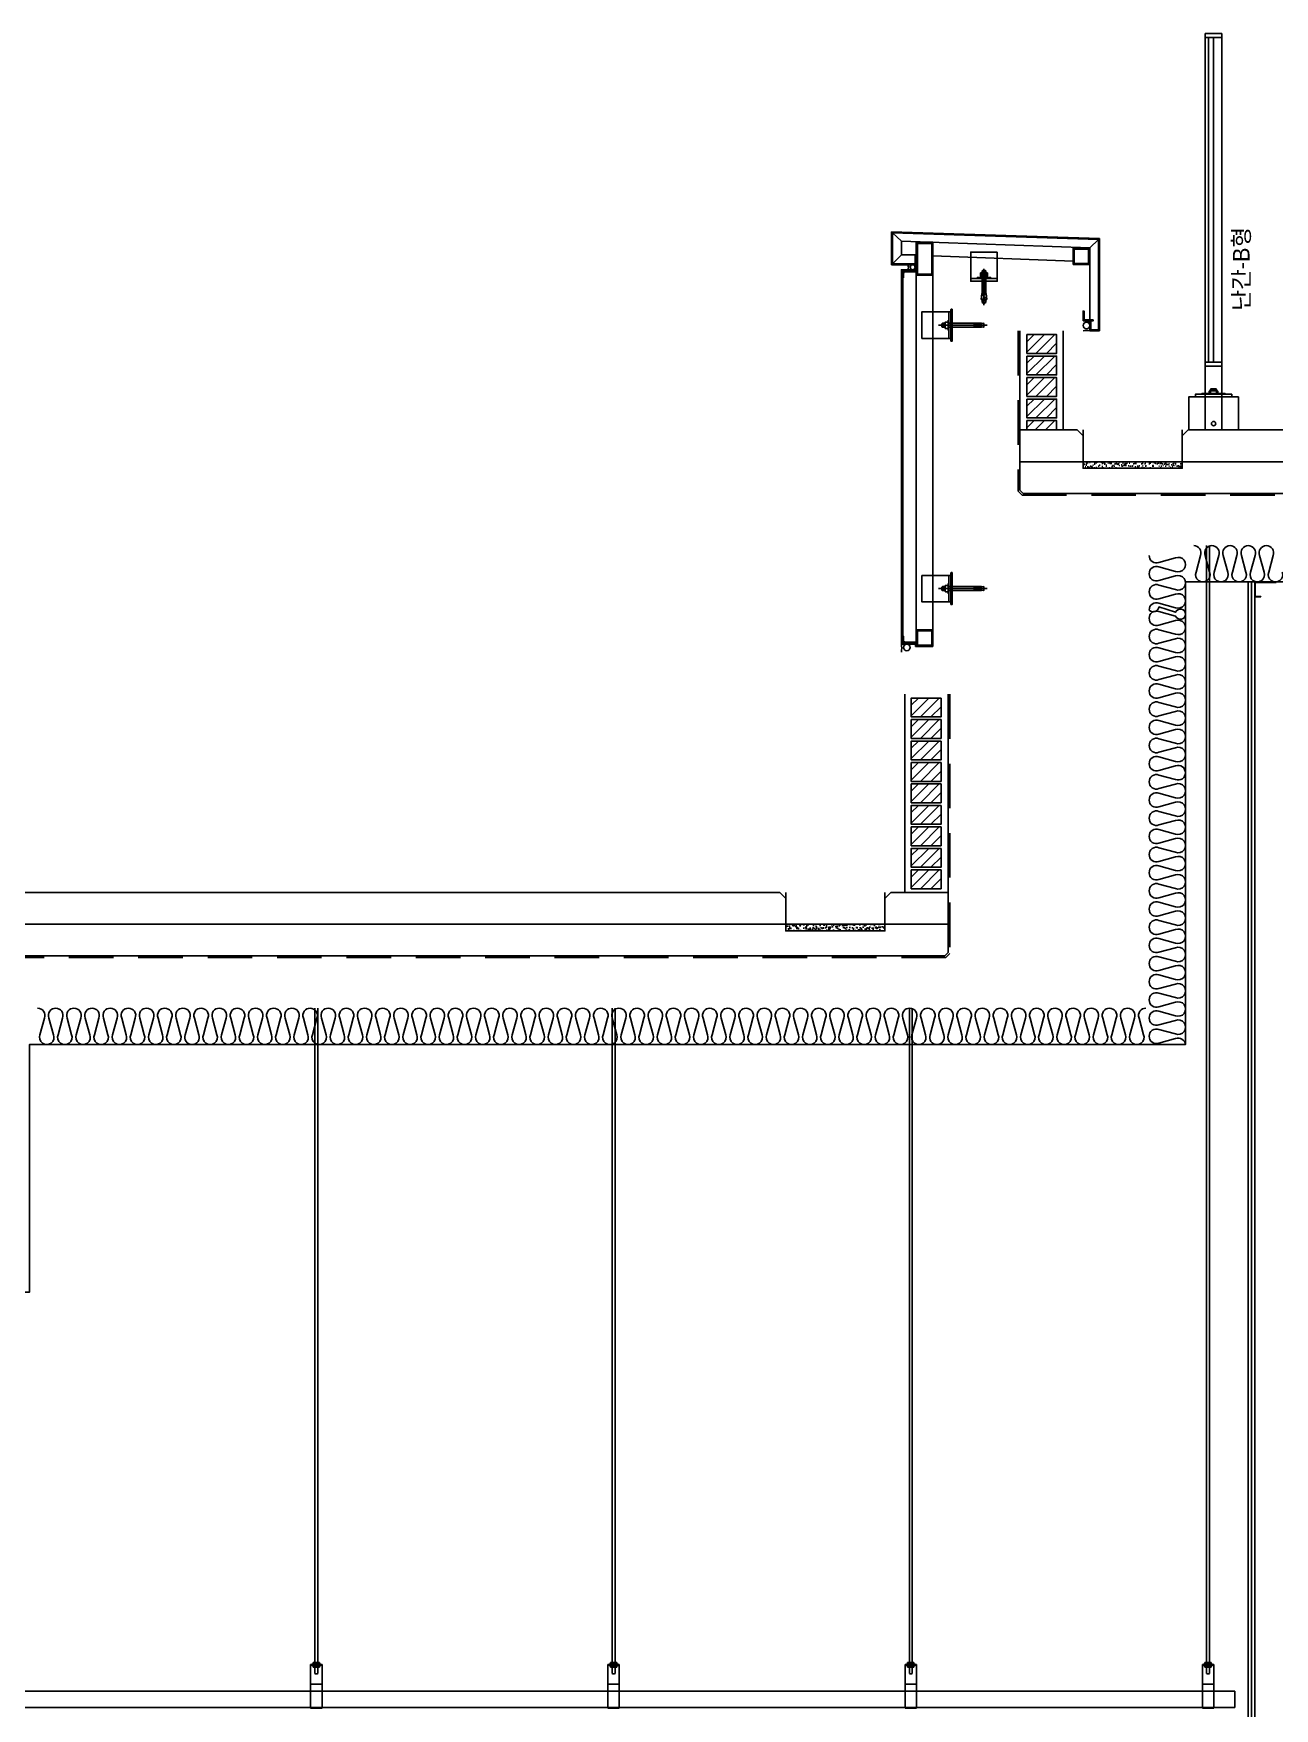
# Model space of a CAD drawing. Header units: millimetres. Extents: x 17311 to 801382, y -242618 to -104888.
# Drawn here: x 524133 to 527890, y -190499 to -185429 of the extents above; entities that cross this region are included whole.
import ezdxf

# ---------------------------------------------------------------- set-up
doc = ezdxf.new("R2010")
doc.units = ezdxf.units.MM
doc.header["$LTSCALE"] = 250
doc.linetypes.add('HID', pattern=[2.8, 1.8, -1])
for name, color, linetype in [('0-Sheet', 7, 'Continuous'), ('8입면선', 8, 'Continuous'), ('A-CEIL_EL', 8, 'Continuous'), ('A-ELE-8', 8, 'Continuous'), ('A-ETC-8', 8, 'Continuous'), ('A-FIN', 6, 'Continuous'), ('A-FIN-8', 8, 'Continuous'), ('A-FIN-9', 7, 'Continuous'), ('A-HAT', 252, 'Continuous'), ('A-HAT-9', 9, 'Continuous'), ('A-HAT-WIREMESH', 9, 'g_mesh'), ('A-WALL', 3, 'Continuous'), ('A-WALL-D', 7, 'Continuous'), ('A-WP', 1, 'HID'), ('ISL', 251, 'Continuous'), ('입면', 7, 'Continuous')]:
    doc.layers.add(name, color=color, linetype=linetype)
doc.layers.add('NOPLOT', color=191, linetype='Continuous', plot=False)
doc.styles.add('Gdim', font='')
doc.styles.get('Gdim').set_extended_font_data('Dotum')
doc.linetypes.add('g_mesh', pattern='A,10,-0.8,["X",Gdim,S=0.6,R=0,X=-0.15,Y=-0.3],-0.8', length=11.6)

# ---------------------------------------------------------------- blocks, each defined once
blk = doc.blocks.new('A$C17189e19')
at = {"layer": 'A-HAT-9'}
h = blk.add_hatch(dxfattribs=at)
h.set_pattern_fill('AR-SAND', color=256, scale=0.3)
h.set_pattern_definition([(37.5, (-113396.389, 321843.363), (-0.4800094, 14.6823971), [0, -11.5824, 0, -12.954, 0, -12.3825]), (7.5, (-113396.389, 321843.363), (13.4856985, 21.504753), [0, -6.2484, 0, -10.4394, 0, -4.0005]), (327.5, (-113405.761, 321843.363), (23.7297711, 0.04311554), [0, -3.81, 0, -13.716, 0, -17.907]), (317.5, (-113405.761, 321843.363), (22.9066936, 6.6878797), [0, -1.905, 0, -8.9916, 0, -10.287])])
h.paths.add_polyline_path([(0, -96), (300, -96), (300, -116), (0, -116)])
at = {"layer": 'A-FIN'}
for points in [[(-18, 0), (0, -18), (0, -116), (300, -116), (300, -18), (318, 0)], [(0, -96), (300, -96)]]:
    blk.add_lwpolyline(points, dxfattribs=at)
at = {"layer": 'NOPLOT'}
for p, q in [((0, -18), (0, 0)), ((300, -18), (300, 0))]:
    blk.add_line(p, q, dxfattribs=at)
blk = doc.blocks.new('A$Cae507117')
at = {"layer": 'A-ETC-8'}
for points in [[(-50, 0), (-50, -50), (0, -50), (0, 0)], [(-46.8, -3.2), (-46.8, -46.8), (-3.2, -46.8), (-3.2, -3.2)]]:
    blk.add_lwpolyline(points, close=True, dxfattribs=at)
blk = doc.blocks.new('너트 M12')
for p, q in [((-9, 0), (9, 0)), ((-9.5, -9), (-9.5, -0.5)), ((9, -9.5), (-9, -9.5)), ((0, -8.3), (0, -1.2)), ((9.5, -0.5), (9.5, -9))]:
    blk.add_line(p, q)
for centre, start, end in [((-9, -0.5), 90, 180), ((-9, -9), 180, 270), ((9, -0.5), 0, 90), ((9, -9), 270, 0)]:
    blk.add_arc(centre, 0.5, start, end)
at = {"extrusion": (0, 0, -1)}
for centre, major_axis, ratio, start_param, end_param in [((-4.8, -0.9), (-4.75, 0.31), 0.185359, -0.024388, 3.141593), ((4.8, -0.9), (4.75, 0.31), 0.185108, 3.141593, 6.30754), ((-4.8, -8.6), (4.75, 0.31), 0.187111, 0, 3.166211), ((4.8, -8.6), (-4.75, 0.31), 0.185991, 3.117121, 6.283185)]:
    blk.add_ellipse(centre, major_axis=major_axis, ratio=ratio, start_param=start_param, end_param=end_param, dxfattribs=at)
blk = doc.blocks.new('*U81')
at = {"layer": '8입면선', "color": 8}
blk.add_line((3316397.6, 472011.4), (3316397.6, 479051.4), dxfattribs=at)
at = {"layer": 'A-WALL-D'}
for p, q in [((3316387.6, 479051.4), (3316387.6, 472011.4)), ((3316407.6, 479051.4), (3316387.6, 479051.4)), ((3316407.6, 472021.4), (3316407.6, 479051.4))]:
    blk.add_line(p, q, dxfattribs=at)
at = {"layer": '입면', "color": 6}
for p, q in [((3316407.6, 479006.4), (3316407.6, 479051.4)), ((3316407.6, 479051.4), (3316472.9, 479051.4)), ((3316472.4, 479050.2), (3316408.8, 479050.2)), ((3316408.8, 479050.2), (3316408.8, 479007.6)), ((3316425.4, 479006.4), (3316407.6, 479006.4)), ((3316408.8, 479007.6), (3316425.4, 479007.6)), ((3316425.4, 479007.6), (3316425.4, 479006.4))]:
    blk.add_line(p, q, dxfattribs=at)
blk = doc.blocks.new('A$C632c858f')
at = {"layer": 'A-ETC-8'}
blk.add_arc((-2.8, 0), 24, 341.8248, 18.1752, dxfattribs=at)
blk.add_ellipse((34, 0), major_axis=(7.59, 0), ratio=0.987937, dxfattribs=at)
blk = doc.blocks.new('M12-STUD ANCHOR')
at = {"layer": 'A-ETC-8'}
for p, q in [((28.7, 54.2), (28.7, -55.8)), ((17.8, 33.7), (17.8, 40.7)), ((28.2, 30.2), (18, 31.2)), ((18, 28.2), (18, 31.2)), ((18, 31.2), (29.2, 31.2)), ((28.2, 27.2), (18, 28.2)), ((28.7, 42.2), (19.2, 42.2)), ((28.7, 32.2), (19.2, 32.2)), ((22.7, 48), (23.9, 49.2)), ((34.7, 48), (22.7, 48)), ((22.7, -20.8), (22.7, 48)), ((23.3, 33.7), (23.3, 40.7)), ((33.5, 49.2), (23.9, 49.2)), ((23.9, -20.8), (23.9, 49.2)), ((28.2, 27.2), (28.2, 30.2)), ((39.5, 28.2), (28.2, 28.2)), ((28.7, 42.2), (38.2, 42.2)), ((28.7, 32.2), (38.2, 32.2)), ((29.2, 29.2), (29.2, 32.2)), ((39.5, 31.2), (29.2, 32.2)), ((39.5, 28.2), (29.2, 29.2)), ((33.5, 49.2), (34.7, 48)), ((33.5, -20.8), (33.5, 49.2)), ((34.2, 33.7), (34.2, 40.7)), ((34.7, -20.8), (34.7, 48)), ((39.5, 28.2), (39.5, 31.2)), ((39.7, 33.7), (39.7, 40.7)), ((20.5, -38.8), (21.7, -20.8)), ((28.7, -38.8), (20.5, -38.8)), ((21.7, -20.8), (24.3, -20.8)), ((22.7, -18.4), (34.7, -18.4)), ((22.7, -38.8), (22.7, -48.4)), ((22.7, -41.2), (34.7, -41.2)), ((22.7, -42.4), (34.7, -42.4)), ((22.7, -48.4), (28.7, -48.4)), ((28.7, -50.8), (22.7, -48.4)), ((28.7, -20.8), (24.8, -20.8)), ((25.8, -32.3), (32, -26.1)), ((26.2, -32.6), (32.3, -26.5)), ((31.1, -35.9), (27.5, -35.9)), ((31.1, -36.4), (27.5, -36.4)), ((35.7, -20.8), (28.7, -20.8)), ((31.1, -38.8), (28.7, -38.8)), ((28.7, -50.8), (34.7, -48.4)), ((34.7, -48.4), (28.7, -48.4)), ((32.3, -38.8), (36.9, -38.8)), ((34.7, -38.8), (34.7, -48.4)), ((36.9, -38.8), (35.7, -20.8))]:
    blk.add_line(p, q, dxfattribs=at)
for centre, radius, start, end in [((19.2, 40.7), 1.47, 90, 180), ((19.2, 33.7), 1.47, 180, 270), ((21.8, 40.7), 1.47, 360, 90), ((21.8, 33.7), 1.47, 270, 360), ((24.7, 40.7), 1.47, 90, 180), ((24.7, 33.7), 1.47, 180, 270), ((32.8, 40.7), 1.47, 360, 90), ((32.8, 33.7), 1.47, 270, 360), ((35.7, 40.7), 1.47, 90, 180), ((35.7, 33.7), 1.47, 180, 270), ((38.2, 40.7), 1.47, 360, 90), ((38.2, 33.7), 1.47, 270, 360), ((27.7, -21.9), 3.6, 161.9622, 315), ((27.7, -21.9), 3.12, 159.0667, 315), ((27.5, -34), 2.4, 135, 270), ((27.5, -34), 1.92, 135, 270), ((31.1, -25.3), 1.68, 315, 135), ((31.1, -25.3), 1.2, 315, 135), ((31.1, -37.6), 1.68, 314.4153, 90), ((31.1, -37.6), 1.2, 270, 90)]:
    blk.add_arc(centre, radius, start, end, dxfattribs=at)
blk = doc.blocks.new('A$C7453124a')
at = {"layer": 'A-ETC-8'}
for points in [[(-40, 88.4), (40, 88.4), (40, 0), (-40, 0)], [(-40, 8), (-40, 0), (40, 0), (40, 8)], [(-20, 8), (20, 8), (20, 12), (-20, 12)]]:
    blk.add_lwpolyline(points, close=True, dxfattribs=at)
blk.add_blockref('M12-STUD ANCHOR', (-28.7, -16.2), dxfattribs=at)
blk = doc.blocks.new('A$C74a2a393')
at = {"layer": 'A-ETC-8', "elevation": 0}
for points in [[(-50, -100), (-50, 0), (0, 0), (0, -100)], [(-46.8, -96.8), (-46.8, -3.2), (-3.2, -3.2), (-3.2, -96.8)]]:
    blk.add_lwpolyline(points, close=True, dxfattribs=at)
blk = doc.blocks.new('A$Cbf7c2b19')
at = {"layer": '0-Sheet'}
for p, q in [((0, 0, 0), (0, -280)), ((-3, -277), (-3, -2.9, 0)), ((-42, -253), (-42, -250)), ((-42, -250), (-30, -250)), ((-30, -253), (-42, -253)), ((-30, -280), (-30, -253)), ((-27, -250), (-27, -277)), ((0, -280), (-30, -280)), ((-27, -277), (-3, -277))]:
    blk.add_line(p, q, dxfattribs=at)
at = {"layer": 'A-ETC-8'}
for p, q in [((-600, -8.5), (-627, 17, 0)), ((-627, -77), (-600, -50)), ((-558, -77), (-558, -50)), ((-30, -29.1, 0), (-3, -3, 0)), ((-30, -29.1, 0), (-30, -250)), ((-80, -68.7, 0), (-505, -52.6, 0))]:
    blk.add_line(p, q, dxfattribs=at)
blk.add_lwpolyline([(-558, -50), (-600, -50), (-600, -8.5), (-30, -29.1)], dxfattribs=at)
at = {"layer": 'A-ETC-8', "elevation": 0}
blk.add_lwpolyline([(-50, -250), (-20, -250), (-20, -247), (-47, -247), (-47, -220), (-50, -220)], close=True, dxfattribs=at)
at = {"layer": 'A-ETC-8'}
blk.add_arc((-40, -343.7), 64.5, 81.0843, 98.9157, dxfattribs=at)
blk.add_ellipse((-40, -263.5), major_axis=(0, 10), ratio=0.999542, dxfattribs=at)
at = {"layer": 'A-FIN-9'}
for p, q in [((-630, -80), (-630, 20, 0)), ((-630, 20, 0), (0, 0, 0)), ((-3, -3, 0), (-627, 17, 0)), ((-627, 17, 0), (-627, -77)), ((-558, -80), (-630, -80)), ((-627, -77), (-555, -77)), ((-558, -87), (-558, -80)), ((-555, -87), (-558, -87)), ((-555, -77), (-555, -87))]:
    blk.add_line(p, q, dxfattribs=at)
at = {"layer": 'A-ETC-8'}
for name, p in [('A$C74a2a393', (-505, -11.9, 0)), ('A$Cae507117', (-30, -29.1, 0))]:
    blk.add_blockref(name, p, dxfattribs=at)
at = {"layer": 'A-ETC-8', "xscale": -1}
blk.add_blockref('A$C7453124a', (-350, -130), dxfattribs=at)
at = {"layer": 'A-ETC-8', "xscale": -1, "rotation": 180}
blk.add_blockref('A$C632c858f', (-600, -87.5), dxfattribs=at)
blk = doc.blocks.new('옥탑난간')
at = {"layer": 'A-ELE-8'}
for p, q in [((-25, 0), (-25, 1188)), ((-15, 205), (-15, 1188)), ((0, 205), (0, 1188)), ((25, 0), (25, 1188)), ((-35, 110.5), (35, 110.5)), ((-13, 117.5), (-13, 111.5)), ((11, 118.5), (-11, 118.5)), ((-9, 123.5), (-8, 124.5)), ((-9, 123.5), (-9, 111.5)), ((9, 123.5), (-9, 123.5)), ((8, 124.5), (-8, 124.5)), ((-8, 124.5), (-8, 118.5)), ((8, 124.5), (9, 123.5)), ((8, 124.5), (8, 118.5)), ((9, 123.5), (9, 111.5)), ((13, 117.5), (13, 111.5))]:
    blk.add_line(p, q, dxfattribs=at)
for points in [[(25, 1200), (-25, 1200), (-25, 1188), (25, 1188)], [(25, 205), (-25, 205), (-25, 193), (25, 193)], [(55, 108), (55, 100), (-55, 100), (-55, 108)], [(35, 108), (35, 110.5), (-35, 110.5), (-35, 108)], [(75, 100), (-75, 100), (-75, 0), (75, 0)]]:
    blk.add_lwpolyline(points, close=True, dxfattribs=at)
blk.add_circle((0, 19.5), 6.5, dxfattribs=at)
for centre, radius, start, end in [((-11, 116), 2.5, 36.8699, 143.1301), ((-11, 113), 2.5, 216.8699, 323.1301), ((0, 77.5), 41, 77.3196, 102.6804), ((0, 151.5), 41, 257.3196, 282.6804), ((11, 116), 2.5, 36.8699, 143.1301), ((11, 113), 2.5, 216.8699, 323.1301), ((11, 113), 2.5, 216.8699, 323.1301)]:
    blk.add_arc(centre, radius, start, end, dxfattribs=at)

msp = doc.modelspace()

# ---------------------------------------------------------------- hatches: boundary and pattern name
at = {"layer": 'A-HAT', "lineweight": -3}
h = msp.add_hatch(dxfattribs=at)
h.set_pattern_fill('ANSI31', color=256, scale=7, style=0)
h.set_pattern_definition([(45, (444054.687, -184019.358), (-15.715448, 15.715448), [])])
h.paths.add_polyline_path([(527230.7, -186341), (527140.7, -186341), (527140.7, -186398), (527230.7, -186398)])
h = msp.add_hatch(dxfattribs=at)
h.set_pattern_fill('ANSI31', color=256, scale=7, style=0)
h.set_pattern_definition([(45, (444054.687, -184084.358), (-15.715448, 15.715448), [])])
h.paths.add_polyline_path([(527230.7, -186406), (527140.7, -186406), (527140.7, -186463), (527230.7, -186463)])
h = msp.add_hatch(dxfattribs=at)
h.set_pattern_fill('ANSI31', color=256, scale=7, style=0)
h.set_pattern_definition([(45, (444054.687, -184149.358), (-15.715448, 15.715448), [])])
h.paths.add_polyline_path([(527230.7, -186471), (527140.7, -186471), (527140.7, -186528), (527230.7, -186528)])
h = msp.add_hatch(dxfattribs=at)
h.set_pattern_fill('ANSI31', color=256, scale=7, style=0)
h.set_pattern_definition([(45, (444054.687, -184214.358), (-15.715448, 15.715448), [])])
h.paths.add_polyline_path([(527230.7, -186536), (527140.7, -186536), (527140.7, -186593), (527230.7, -186593)])
h = msp.add_hatch(dxfattribs=at)
h.set_pattern_fill('ANSI31', color=256, scale=7, style=0)
h.set_pattern_definition([(45, (444054.687, -184279.358), (-15.715448, 15.715448), [])])
h.paths.add_polyline_path([(527140.7, -186629.5), (527230.7, -186629.5), (527230.7, -186601), (527140.7, -186601)])
h = msp.add_hatch(dxfattribs=at)
h.set_pattern_fill('ANSI31', color=256, scale=7, style=0)
h.set_pattern_definition([(45, (440404.687, -185119.358), (-15.715448, 15.715448), [])])
h.paths.add_polyline_path([(526790.7, -187441), (526880.7, -187441), (526880.7, -187498), (526790.7, -187498)])
h = msp.add_hatch(dxfattribs=at)
h.set_pattern_fill('ANSI31', color=256, scale=7, style=0)
h.set_pattern_definition([(45, (440404.687, -185184.358), (-15.715448, 15.715448), [])])
h.paths.add_polyline_path([(526790.7, -187506), (526880.7, -187506), (526880.7, -187563), (526790.7, -187563)])
h = msp.add_hatch(dxfattribs=at)
h.set_pattern_fill('ANSI31', color=256, scale=7, style=0)
h.set_pattern_definition([(45, (440404.687, -185249.358), (-15.715448, 15.715448), [])])
h.paths.add_polyline_path([(526790.7, -187571), (526880.7, -187571), (526880.7, -187628), (526790.7, -187628)])
h = msp.add_hatch(dxfattribs=at)
h.set_pattern_fill('ANSI31', color=256, scale=7, style=0)
h.set_pattern_definition([(45, (440404.687, -185314.358), (-15.715448, 15.715448), [])])
h.paths.add_polyline_path([(526790.7, -187636), (526880.7, -187636), (526880.7, -187693), (526790.7, -187693)])
h = msp.add_hatch(dxfattribs=at)
h.set_pattern_fill('ANSI31', color=256, scale=7, style=0)
h.set_pattern_definition([(45, (440404.687, -185379.358), (-15.715448, 15.715448), [])])
h.paths.add_polyline_path([(526790.7, -187701), (526880.7, -187701), (526880.7, -187758), (526790.7, -187758)])
h = msp.add_hatch(dxfattribs=at)
h.set_pattern_fill('ANSI31', color=256, scale=7, style=0)
h.set_pattern_definition([(45, (440404.687, -185444.358), (-15.715448, 15.715448), [])])
h.paths.add_polyline_path([(526790.7, -187766), (526880.7, -187766), (526880.7, -187823), (526790.7, -187823)])
h = msp.add_hatch(dxfattribs=at)
h.set_pattern_fill('ANSI31', color=256, scale=7, style=0)
h.set_pattern_definition([(45, (440404.687, -185509.358), (-15.715448, 15.715448), [])])
h.paths.add_polyline_path([(526790.7, -187831), (526880.7, -187831), (526880.7, -187888), (526790.7, -187888)])
h = msp.add_hatch(dxfattribs=at)
h.set_pattern_fill('ANSI31', color=256, scale=7, style=0)
h.set_pattern_definition([(45, (440404.687, -185574.358), (-15.715448, 15.715448), [])])
h.paths.add_polyline_path([(526790.7, -187896), (526880.7, -187896), (526880.7, -187953), (526790.7, -187953)])
h = msp.add_hatch(dxfattribs=at)
h.set_pattern_fill('ANSI31', color=256, scale=7, style=0)
h.set_pattern_definition([(45, (440404.687, -185639.358), (-15.715448, 15.715448), [])])
h.paths.add_polyline_path([(526790.7, -187961), (526880.7, -187961), (526880.7, -188018), (526790.7, -188018)])

# ---------------------------------------------------------------- linework, layer by layer
at = {"layer": 'A-CEIL_EL'}
for p, q in [((527684.7, -190393.7), (527684.7, -186979.5, 0)), ((527693.7, -190393.7), (527693.7, -186979.5, 0)), ((524984.7, -190393.7), (524984.7, -188379.5, 0)), ((524993.7, -190393.7), (524993.7, -188379.5, 0)), ((525884.7, -190393.7), (525884.7, -188379.5, 0)), ((525893.7, -190393.7), (525893.7, -188379.5, 0)), ((526784.7, -190393.7), (526784.7, -188379.5, 0)), ((526793.7, -190393.7), (526793.7, -188379.5, 0)), ((524971.7, -190497.7), (524971.7, -190366.5)), ((524971.7, -190366.5), (525006.7, -190366.5)), ((524975.7, -190365), (525002.7, -190365)), ((524975.7, -190365), (524975.7, -190366.5)), ((524979.6, -190360), (524998.7, -190360)), ((524979.6, -190360), (524979.6, -190365)), ((524998.7, -190360), (524998.7, -190365)), ((525002.7, -190365), (525002.7, -190366.5)), ((525006.7, -190497.7), (525006.7, -190366.5)), ((525871.7, -190497.7), (525871.7, -190366.5)), ((525871.7, -190366.5), (525906.7, -190366.5)), ((525875.7, -190365), (525902.7, -190365)), ((525875.7, -190365), (525875.7, -190366.5)), ((525879.6, -190360), (525898.7, -190360)), ((525879.6, -190360), (525879.6, -190365)), ((525898.7, -190360), (525898.7, -190365)), ((525902.7, -190365), (525902.7, -190366.5)), ((525906.7, -190497.7), (525906.7, -190366.5)), ((526771.7, -190497.7), (526771.7, -190366.5)), ((526771.7, -190366.5), (526806.7, -190366.5)), ((526775.7, -190365), (526802.7, -190365)), ((526775.7, -190365), (526775.7, -190366.5)), ((526779.6, -190360), (526798.7, -190360)), ((526779.6, -190360), (526779.6, -190365)), ((526798.7, -190360), (526798.7, -190365)), ((526802.7, -190365), (526802.7, -190366.5)), ((526806.7, -190497.7), (526806.7, -190366.5)), ((527671.7, -190497.7), (527671.7, -190366.5)), ((527671.7, -190366.5), (527706.7, -190366.5)), ((527675.7, -190365), (527702.7, -190365)), ((527675.7, -190365), (527675.7, -190366.5)), ((527679.6, -190360), (527698.7, -190360)), ((527679.6, -190360), (527679.6, -190365)), ((527698.7, -190360), (527698.7, -190365)), ((527702.7, -190365), (527702.7, -190366.5)), ((527706.7, -190497.7), (527706.7, -190366.5)), ((524971.7, -190367.7), (525006.7, -190367.7)), ((524975.7, -190367.7), (524975.7, -190369.2)), ((524975.7, -190369.2), (525002.7, -190369.2)), ((524979.6, -190369.2), (524979.6, -190374.2)), ((524979.6, -190374.2), (524998.7, -190374.2)), ((524984.7, -190393.7), (524984.7, -190374.2)), ((524993.7, -190393.7), (524993.7, -190374.2)), ((524998.7, -190369.2), (524998.7, -190374.2)), ((525002.7, -190367.7), (525002.7, -190369.2)), ((525871.7, -190367.7), (525906.7, -190367.7)), ((525875.7, -190367.7), (525875.7, -190369.2)), ((525875.7, -190369.2), (525902.7, -190369.2)), ((525879.6, -190369.2), (525879.6, -190374.2)), ((525879.6, -190374.2), (525898.7, -190374.2)), ((525884.7, -190393.7), (525884.7, -190374.2)), ((525893.7, -190393.7), (525893.7, -190374.2)), ((525898.7, -190369.2), (525898.7, -190374.2)), ((525902.7, -190367.7), (525902.7, -190369.2)), ((526771.7, -190367.7), (526806.7, -190367.7)), ((526775.7, -190367.7), (526775.7, -190369.2)), ((526775.7, -190369.2), (526802.7, -190369.2)), ((526779.6, -190369.2), (526779.6, -190374.2)), ((526779.6, -190374.2), (526798.7, -190374.2)), ((526784.7, -190393.7), (526784.7, -190374.2)), ((526793.7, -190393.7), (526793.7, -190374.2)), ((526798.7, -190369.2), (526798.7, -190374.2)), ((526802.7, -190367.7), (526802.7, -190369.2)), ((527671.7, -190367.7), (527706.7, -190367.7)), ((527675.7, -190367.7), (527675.7, -190369.2)), ((527675.7, -190369.2), (527702.7, -190369.2)), ((527679.6, -190369.2), (527679.6, -190374.2)), ((527679.6, -190374.2), (527698.7, -190374.2)), ((527684.7, -190393.7), (527684.7, -190374.2)), ((527693.7, -190393.7), (527693.7, -190374.2)), ((527698.7, -190369.2), (527698.7, -190374.2)), ((527702.7, -190367.7), (527702.7, -190369.2)), ((515763.2, -190446.5), (527770.1, -190446.5)), ((524971.7, -190426), (525006.7, -190426)), ((524971.7, -190446.5), (525006.7, -190446.5)), ((525871.7, -190426), (525906.7, -190426)), ((525871.7, -190446.5), (525906.7, -190446.5)), ((526771.7, -190426), (526806.7, -190426)), ((526771.7, -190446.5), (526806.7, -190446.5)), ((527671.7, -190426), (527706.7, -190426)), ((527671.7, -190446.5), (527706.7, -190446.5)), ((527770.1, -190496.5), (527770.1, -190446.5)), ((515763.2, -190496.5), (527770.1, -190496.5)), ((524971.7, -190496.5), (525006.7, -190496.5)), ((524971.7, -190497.7), (525006.7, -190497.7)), ((525871.7, -190496.5), (525906.7, -190496.5)), ((525871.7, -190497.7), (525906.7, -190497.7)), ((526771.7, -190496.5), (526806.7, -190496.5)), ((526771.7, -190497.7), (526806.7, -190497.7)), ((527671.7, -190496.5), (527706.7, -190496.5)), ((527671.7, -190497.7), (527706.7, -190497.7))]:
    msp.add_line(p, q, dxfattribs=at)
for centre in [(524989.2, -190382.1), (525889.2, -190382.1), (526789.2, -190382.1), (527689.2, -190382.1)]:
    msp.add_arc(centre, 12.4, 248.715, 291.285, dxfattribs=at)
at = {"layer": 'A-ETC-8'}
for p, q in [((526805.7, -186159.9), (526805.7, -187284.5)), ((526855.7, -186159.9), (526855.7, -187284.5)), ((526883.2, -186307.9), (526884.7, -186306.4)), ((526893.2, -186307.9), (526883.2, -186307.9)), ((526883.2, -186316.9), (526883.2, -186307.9)), ((526893.2, -186306.4), (526884.7, -186306.4)), ((526884.7, -186318.4), (526884.7, -186306.4)), ((526980.7, -186306.4), (526904.7, -186306.4)), ((526980.7, -186318.4), (526980.7, -186306.4)), ((526980.7, -186306.4), (526983.7, -186306.4)), ((526983.7, -186318.4), (526983.7, -186306.4)), ((526997.7, -186307.9), (526983.7, -186307.9)), ((526984.2, -186306.2), (526984.2, -186318.7)), ((526987.2, -186306.2), (526984.2, -186306.2)), ((526987.2, -186306.2), (527002.2, -186306.2)), ((526988.2, -186314.4), (526988.2, -186310.4)), ((526992.2, -186310.9), (526992.2, -186310.4)), ((526992.7, -186311.4), (526999.3, -186311.4)), ((526997.7, -186307.9), (527008.7, -186306.4)), ((527002.8, -186309.7), (527001, -186310.9)), ((527003.2, -186307.2), (527003.2, -186308.9)), ((527008.7, -186306.4), (527009.2, -186306.4)), ((527010.7, -186307.9), (527010.7, -186316.9)), ((527020.7, -186312.4), (526873.2, -186312.4)), ((526893.3, -186316.9), (526883.2, -186316.9)), ((526883.2, -186316.9), (526884.7, -186318.4)), ((526893.2, -186318.4), (526884.7, -186318.4)), ((526904.7, -186318.4), (526980.7, -186318.4)), ((526983.7, -186318.4), (526980.7, -186318.4)), ((526997.7, -186316.9), (526983.7, -186316.9)), ((526987.2, -186318.7), (526984.2, -186318.7)), ((527002.2, -186318.7), (526987.2, -186318.7)), ((526992.2, -186314.4), (526992.2, -186313.9)), ((526992.7, -186313.4), (526999.3, -186313.4)), ((527008.7, -186318.4), (526997.7, -186316.9)), ((527002.8, -186315.1), (527001, -186313.9)), ((527003.2, -186316), (527003.2, -186317.7)), ((527009.2, -186318.4), (527008.7, -186318.4)), ((527020.7, -187109.5), (526873.2, -187109.5)), ((526883.2, -187105), (526884.7, -187103.5)), ((526893.3, -187105), (526883.2, -187105)), ((526883.2, -187105), (526883.2, -187114)), ((526893.2, -187114), (526883.2, -187114)), ((526883.2, -187114), (526884.7, -187115.5)), ((526893.2, -187103.5), (526884.7, -187103.5)), ((526884.7, -187103.5), (526884.7, -187115.5)), ((526893.2, -187115.5), (526884.7, -187115.5)), ((526904.7, -187103.5), (526980.7, -187103.5)), ((526980.7, -187115.5), (526904.7, -187115.5)), ((526980.7, -187103.5), (526980.7, -187115.5)), ((526983.7, -187103.5), (526980.7, -187103.5)), ((526980.7, -187115.5), (526983.7, -187115.5)), ((526983.7, -187103.5), (526983.7, -187115.5)), ((526997.7, -187105), (526983.7, -187105)), ((526997.7, -187114), (526983.7, -187114)), ((526984.2, -187115.7), (526984.2, -187103.2)), ((526987.2, -187103.2), (526984.2, -187103.2)), ((526987.2, -187115.7), (526984.2, -187115.7)), ((527002.2, -187103.2), (526987.2, -187103.2)), ((526987.2, -187115.7), (527002.2, -187115.7)), ((526988.2, -187107.5), (526988.2, -187111.5)), ((526992.2, -187107.5), (526992.2, -187108)), ((526992.2, -187111), (526992.2, -187111.5)), ((526992.7, -187108.5), (526999.3, -187108.5)), ((526992.7, -187110.5), (526999.3, -187110.5)), ((527008.7, -187103.5), (526997.7, -187105)), ((526997.7, -187114), (527008.7, -187115.5)), ((527002.8, -187106.8), (527001, -187108)), ((527002.8, -187112.2), (527001, -187111)), ((527003.2, -187105.9), (527003.2, -187104.2)), ((527003.2, -187114.7), (527003.2, -187113)), ((527009.2, -187103.5), (527008.7, -187103.5)), ((527008.7, -187115.5), (527009.2, -187115.5)), ((527010.7, -187114), (527010.7, -187105))]:
    msp.add_line(p, q, dxfattribs=at)
for points in [[(526768.7, -186148.5), (526803.7, -186148.5), (526803.7, -186137.5), (526805.7, -186137.5), (526805.7, -186150.5), (526770.3, -186150.5, -0.226541), (526766.7, -186154.1), (526766.7, -186168.8), (526764.7, -186168.8), (526764.7, -186152.5, 0.414214)], [(526910.7, -186264.9), (526910.7, -186359.9, 0.414214), (526911.7, -186360.9), (526914.2, -186360.9), (526914.2, -186263.9), (526911.7, -186263.9, 0.414214)], [(526910.7, -187157), (526910.7, -187062, -0.414214), (526911.7, -187061), (526914.2, -187061), (526914.2, -187158), (526911.7, -187158, -0.414214)], [(526768.7, -187273.5), (526803.7, -187273.5), (526803.7, -187284.5), (526805.7, -187284.5), (526805.7, -187271.5), (526770.3, -187271.5, 0.226541), (526766.7, -187267.8), (526766.7, -187253.1), (526764.7, -187253.1), (526764.7, -187269.5, -0.414214)]]:
    msp.add_lwpolyline(points, format="xyb", close=True, dxfattribs=at)
for points in [[(526822.2, -186352.4), (526910.7, -186352.4), (526910.7, -186272.4), (526822.2, -186272.4)], [(526904.7, -186297.4), (526904.7, -186327.4), (526902.7, -186327.4), (526902.7, -186297.4)], [(526910.7, -186352.4), (526904.7, -186352.4), (526904.7, -186272.4), (526910.7, -186272.4)], [(526822.2, -187069.5), (526910.7, -187069.5), (526910.7, -187149.5), (526822.2, -187149.5)], [(526910.7, -187069.5), (526904.7, -187069.5), (526904.7, -187149.5), (526910.7, -187149.5)], [(526904.7, -187124.5), (526904.7, -187094.5), (526902.7, -187094.5), (526902.7, -187124.5)]]:
    msp.add_lwpolyline(points, close=True, dxfattribs=at)
for centre, radius, start, end in [((526990.2, -186310.4), 2, 90, 180), ((526990.2, -186310.4), 2, 0, 90), ((526992.7, -186310.9), 0.5, 180, 270), ((526999.3, -186308.4), 3, 270, 303.6901), ((527002.2, -186307.2), 1, 0, 90), ((527002.2, -186308.9), 1, 303.6901, 0), ((527009.2, -186307.9), 1.5, 0, 90), ((526990.2, -186314.4), 2, 180, 270), ((526990.2, -186314.4), 2, 270, 0), ((526992.7, -186313.9), 0.5, 90, 180), ((526999.3, -186316.4), 3, 56.3099, 90), ((527002.2, -186317.7), 1, 270, 0), ((527002.2, -186316), 1, 0, 56.3099), ((527009.2, -186316.9), 1.5, 270, 0), ((526990.2, -187107.5), 2, 90, 180), ((526990.2, -187111.5), 2, 180, 270), ((526990.2, -187107.5), 2, 0, 90), ((526990.2, -187111.5), 2, 270, 0), ((526992.7, -187108), 0.5, 180, 270), ((526992.7, -187111), 0.5, 90, 180), ((526999.3, -187105.5), 3, 270, 303.6901), ((526999.3, -187113.5), 3, 56.3099, 90), ((527002.2, -187104.2), 1, 0, 90), ((527002.2, -187114.7), 1, 270, 0), ((527002.2, -187105.9), 1, 303.6901, 0), ((527002.2, -187113), 1, 0, 56.3099), ((527009.2, -187105), 1.5, 0, 90), ((527009.2, -187114), 1.5, 270, 0), ((526668.1, -187289.7), 93.4, 352.4615, 7.5324)]:
    msp.add_arc(centre, radius, start, end, dxfattribs=at)
msp.add_ellipse((526777.1, -187287.5), major_axis=(10, 0), ratio=0.999542, dxfattribs=at)
at = {"layer": 'A-FIN'}
for p, q in [((527250.7, -186629.5), (527250.7, -186329.5)), ((527292.7, -186629.5), (527118.7, -186629.5)), ((562192.7, -186629.5), (527628.7, -186629.5)), ((526770.7, -188029.5), (526770.7, -187429.5)), ((526392.7, -188029.5), (516128.7, -188029.5)), ((526728.7, -188029.5), (526902.7, -188029.5))]:
    msp.add_line(p, q, dxfattribs=at)
msp.add_lwpolyline([(526801.7, -187273.5), (526801.7, -187277.5), (526760.7, -187277.5), (526760.7, -186144.5), (526801.7, -186144.5), (526801.7, -186148.5), (526764.7, -186148.5), (526764.7, -187273.5), (526801.7, -187273.5)], close=True, dxfattribs=at)
at = {"layer": 'A-FIN-8'}
for p, q in [((527118.7, -186329.5), (527118.7, -186811.3)), ((527128.9, -186821.5), (527118.7, -186811.3)), ((527128.9, -186821.5), (562692.4, -186821.5)), ((526902.7, -187429.5), (526902.7, -188211.3)), ((526892.4, -188221.5), (515628.9, -188221.5)), ((526892.4, -188221.5), (526902.7, -188211.3))]:
    msp.add_line(p, q, dxfattribs=at)
at = {"layer": 'A-HAT-WIREMESH', "ltscale": 0.6}
for p, q in [((562702.7, -186725.5), (527118.7, -186725.5)), ((515618.7, -188125.5), (526902.7, -188125.5))]:
    msp.add_line(p, q, dxfattribs=at)
at = {"layer": 'A-WALL'}
for points in [[(527140.7, -186341), (527140.7, -186398), (527230.7, -186398), (527230.7, -186341)], [(527140.7, -186406), (527140.7, -186463), (527230.7, -186463), (527230.7, -186406)], [(527140.7, -186471), (527140.7, -186528), (527230.7, -186528), (527230.7, -186471)], [(527140.7, -186536), (527140.7, -186593), (527230.7, -186593), (527230.7, -186536)], [(527140.7, -186601), (527140.7, -186629.5), (527230.7, -186629.5), (527230.7, -186601)], [(526880.7, -187441), (526880.7, -187498), (526790.7, -187498), (526790.7, -187441)], [(526880.7, -187506), (526880.7, -187563), (526790.7, -187563), (526790.7, -187506)], [(526880.7, -187571), (526880.7, -187628), (526790.7, -187628), (526790.7, -187571)], [(526880.7, -187636), (526880.7, -187693), (526790.7, -187693), (526790.7, -187636)], [(526880.7, -187701), (526880.7, -187758), (526790.7, -187758), (526790.7, -187701)], [(526880.7, -187766), (526880.7, -187823), (526790.7, -187823), (526790.7, -187766)], [(526880.7, -187831), (526880.7, -187888), (526790.7, -187888), (526790.7, -187831)], [(526880.7, -187896), (526880.7, -187953), (526790.7, -187953), (526790.7, -187896)], [(526880.7, -187961), (526880.7, -188018), (526790.7, -188018), (526790.7, -187961)]]:
    msp.add_lwpolyline(points, close=True, dxfattribs=at)
at = {"layer": 'A-WP', "ltscale": 0.3}
for p, q in [((527113.7, -186329.5), (527113.7, -186814.3)), ((527125.8, -186826.5), (527113.7, -186814.3)), ((527125.8, -186826.5), (562695.5, -186826.5)), ((526907.7, -187429.5), (526907.7, -188214.3)), ((526895.5, -188226.5), (515625.8, -188226.5)), ((526895.5, -188226.5), (526907.7, -188214.3))]:
    msp.add_line(p, q, dxfattribs=at)
at = {"layer": 'ISL'}
for points in [[(527620.5, -188489.5, 0.489145), (527590.9, -188471.4), (527540.5, -188485.1, -0.524856), (527510.7, -188464.5, -0.524856), (527540.5, -188443.9), (527590.9, -188457.6, 1.449198), (527590.9, -188416.4), (527540.5, -188430.1, -0.524856), (527510.7, -188409.5, -0.524856), (527540.5, -188388.9), (527590.9, -188402.6, 1.449198), (527590.9, -188361.4), (527540.5, -188375.1, -0.524856), (527510.7, -188354.5, -0.524856), (527540.5, -188333.9), (527590.9, -188347.6, 1.449198), (527590.9, -188306.4), (527540.5, -188320.1, -0.524856), (527510.7, -188299.5, -0.524856), (527540.5, -188278.9), (527590.9, -188292.6, 1.449198), (527590.9, -188251.4), (527540.5, -188265.1, -0.524856), (527510.7, -188244.5, -0.524856), (527540.5, -188223.9), (527590.9, -188237.6, 1.449198), (527590.9, -188196.4), (527540.5, -188210.1, -0.524856), (527510.7, -188189.5, -0.524856), (527540.5, -188168.9), (527590.9, -188182.6, 1.449198), (527590.9, -188141.4), (527540.5, -188155.1, -0.524856), (527510.7, -188134.5, -0.524856), (527540.5, -188113.9), (527590.9, -188127.6, 1.449198), (527590.9, -188086.4), (527540.5, -188100.1, -0.524856), (527510.7, -188079.5, -0.524856), (527540.5, -188058.9), (527590.9, -188072.6, 1.449198), (527590.9, -188031.4), (527540.5, -188045.1, -0.524856), (527510.7, -188024.5, -0.524856), (527540.5, -188003.9), (527590.9, -188017.6, 1.449198), (527590.9, -187976.4), (527540.5, -187990.1, -0.524856), (527510.7, -187969.5, -0.524856), (527540.5, -187948.9), (527590.9, -187962.6, 1.449198), (527590.9, -187921.4), (527540.5, -187935.1, -0.524856), (527510.7, -187914.5, -0.524856), (527540.5, -187893.9), (527590.9, -187907.6, 1.449198), (527590.9, -187866.4), (527540.5, -187880.1, -0.524856), (527510.7, -187859.5, -0.524856), (527540.5, -187838.9), (527590.9, -187852.6, 1.449198), (527590.9, -187811.4), (527540.5, -187825.1, -0.524856), (527510.7, -187804.5, -0.524856), (527540.5, -187783.9), (527590.9, -187797.6, 1.449198), (527590.9, -187756.4), (527540.5, -187770.1, -0.524856), (527510.7, -187749.5, -0.524856), (527540.5, -187728.9), (527590.9, -187742.6, 1.449198), (527590.9, -187701.4), (527540.5, -187715.1, -0.524856), (527510.7, -187694.5, -0.524856), (527540.5, -187673.9), (527590.9, -187687.6, 0.524933), (527620.7, -187667, 0.524933), (527590.9, -187646.4), (527540.5, -187660.1, -0.524856), (527510.7, -187639.5, -0.524856), (527540.5, -187618.9), (527590.9, -187632.6, 1.449198), (527590.9, -187591.4), (527540.5, -187605.1, -0.524856), (527510.7, -187584.5, -0.524856), (527540.5, -187563.9), (527590.9, -187577.6, 1.449198), (527590.9, -187536.4), (527540.5, -187550.1, -0.524856), (527510.7, -187529.5, -0.524856), (527540.5, -187508.9), (527590.9, -187522.6, 1.449198), (527590.9, -187481.4), (527540.5, -187495.1, -0.524856), (527510.7, -187474.5, -0.524856), (527540.5, -187453.9), (527590.9, -187467.6, 1.449198), (527590.9, -187426.4), (527540.5, -187440.1, -0.524856), (527510.7, -187419.5, -0.524856), (527540.5, -187398.9), (527590.9, -187412.6, 1.449198), (527590.9, -187371.4), (527540.5, -187385.1, -0.524856), (527510.7, -187364.5, -0.524856), (527540.5, -187343.9), (527590.9, -187357.6, 1.449198), (527590.9, -187316.4), (527540.5, -187330.1, -0.524856), (527510.7, -187309.5, -0.524856), (527540.5, -187288.9), (527590.9, -187302.6, 1.449198), (527590.9, -187261.4), (527540.5, -187275.1, -0.524856), (527510.7, -187254.5, -0.524856), (527540.5, -187233.9), (527590.9, -187247.6, 1.449198), (527590.9, -187206.4), (527540.5, -187220.1, -0.524856), (527510.7, -187199.5, -0.524856), (527540.5, -187178.9), (527590.9, -187192.6, 5.351885), (527590.9, -187181.4), (527540.5, -187165.1, -0.607988), (527510.7, -187174.5, -0.524856), (527540.5, -187153.9), (527590.9, -187167.6, 1.449198), (527590.9, -187126.4), (527540.5, -187140.1, -0.524856), (527510.7, -187119.5, -0.524856), (527540.5, -187098.9), (527590.9, -187112.6, 1.449198), (527590.9, -187071.4), (527540.5, -187085.1, -0.524856), (527510.7, -187064.5, -0.524856), (527540.5, -187043.9), (527590.9, -187057.6, 1.449198), (527590.9, -187016.4), (527540.5, -187030.1, -0.524854), (527510.7, -187009.5, -0.524854)], [(527645.7, -186979.5, -0.524855), (527666.2, -187009.3), (527652.6, -187059.7, 1.449198), (527693.7, -187059.7), (527680.1, -187009.3, -0.524856), (527700.7, -186979.5, -0.524856), (527721.2, -187009.3), (527707.6, -187059.7, 1.449198), (527748.7, -187059.7), (527735.1, -187009.3, -0.524856), (527755.7, -186979.5, -0.524856), (527776.2, -187009.3), (527762.6, -187059.7, 1.449198), (527803.7, -187059.7), (527790.1, -187009.3, -0.524856), (527810.7, -186979.5, -0.524856), (527831.2, -187009.3), (527817.6, -187059.7, 1.449198), (527858.7, -187059.7), (527845.1, -187009.3, -0.524856), (527865.7, -186979.5, -0.524856), (527886.2, -187009.3), (527872.6, -187059.7, 1.449198), (527913.7, -187059.7)], [(524145.7, -188379.5, -0.524855), (524166.2, -188409.3), (524152.6, -188459.7, 1.449198), (524193.7, -188459.7), (524180.1, -188409.3, -0.524856), (524200.7, -188379.5, -0.524856), (524221.2, -188409.3), (524207.6, -188459.7, 1.449198), (524248.7, -188459.7), (524235.1, -188409.3, -0.524856), (524255.7, -188379.5, -0.524856), (524276.2, -188409.3), (524262.6, -188459.7, 1.449198), (524303.7, -188459.7), (524290.1, -188409.3, -0.524856), (524310.7, -188379.5, -0.524856), (524331.2, -188409.3), (524317.6, -188459.7, 1.449198), (524358.7, -188459.7), (524345.1, -188409.3, -0.524856), (524365.7, -188379.5, -0.524856), (524386.2, -188409.3), (524372.6, -188459.7, 1.449198), (524413.7, -188459.7), (524400.1, -188409.3, -0.524856), (524420.7, -188379.5, -0.524856), (524441.2, -188409.3), (524427.6, -188459.7, 1.449198), (524468.7, -188459.7), (524455.1, -188409.3, -0.524856), (524475.7, -188379.5, -0.524856), (524496.2, -188409.3), (524482.6, -188459.7, 1.449198), (524523.7, -188459.7), (524510.1, -188409.3, -0.524856), (524530.7, -188379.5, -0.524856), (524551.2, -188409.3), (524537.6, -188459.7, 1.449198), (524578.7, -188459.7), (524565.1, -188409.3, -0.524856), (524585.7, -188379.5, -0.524856), (524606.2, -188409.3), (524592.6, -188459.7, 0.524933), (524613.2, -188489.5, 0.524933), (524633.7, -188459.7), (524620.1, -188409.3, -0.524856), (524640.7, -188379.5, -0.524856), (524661.2, -188409.3), (524647.6, -188459.7, 1.449198), (524688.7, -188459.7), (524675.1, -188409.3, -0.524856), (524695.7, -188379.5, -0.524856), (524716.2, -188409.3), (524702.6, -188459.7, 1.449198), (524743.7, -188459.7), (524730.1, -188409.3, -0.524856), (524750.7, -188379.5, -0.524856), (524771.2, -188409.3), (524757.6, -188459.7, 1.449198), (524798.7, -188459.7), (524785.1, -188409.3, -0.524856), (524805.7, -188379.5, -0.524856), (524826.2, -188409.3), (524812.6, -188459.7, 1.449198), (524853.7, -188459.7), (524840.1, -188409.3, -0.524856), (524860.7, -188379.5, -0.524856), (524881.2, -188409.3), (524867.6, -188459.7, 1.449198), (524908.7, -188459.7), (524895.1, -188409.3, -0.524856), (524915.7, -188379.5, -0.524856), (524936.2, -188409.3), (524922.6, -188459.7, 1.449198), (524963.7, -188459.7), (524950.1, -188409.3, -0.524856), (524970.7, -188379.5, -0.524856), (524991.2, -188409.3), (524977.6, -188459.7, 1.449198), (525018.7, -188459.7), (525005.1, -188409.3, -0.524856), (525025.7, -188379.5, -0.524856), (525046.2, -188409.3), (525032.6, -188459.7, 1.449198), (525073.7, -188459.7), (525060.1, -188409.3, -0.524856), (525080.7, -188379.5, -0.524856), (525101.2, -188409.3), (525087.6, -188459.7, 1.449198), (525128.7, -188459.7), (525115.1, -188409.3, -0.524856), (525135.7, -188379.5, -0.524856), (525156.2, -188409.3), (525142.6, -188459.7, 1.449198), (525183.7, -188459.7), (525170.1, -188409.3, -0.524856), (525190.7, -188379.5, -0.524856), (525211.2, -188409.3), (525197.6, -188459.7, 1.449198), (525238.7, -188459.7), (525225.1, -188409.3, -0.524856), (525245.7, -188379.5, -0.524856), (525266.2, -188409.3), (525252.6, -188459.7, 1.449198), (525293.7, -188459.7), (525280.1, -188409.3, -0.524856), (525300.7, -188379.5, -0.524856), (525321.2, -188409.3), (525307.6, -188459.7, 1.449198), (525348.7, -188459.7), (525335.1, -188409.3, -0.524856), (525355.7, -188379.5, -0.524856), (525376.2, -188409.3), (525362.6, -188459.7, 1.449198), (525403.7, -188459.7), (525390.1, -188409.3, -0.524856), (525410.7, -188379.5, -0.524856), (525431.2, -188409.3), (525417.6, -188459.7, 1.449198), (525458.7, -188459.7), (525445.1, -188409.3, -0.524856), (525465.7, -188379.5, -0.524856), (525486.2, -188409.3), (525472.6, -188459.7, 1.449198), (525513.7, -188459.7), (525500.1, -188409.3, -0.524856), (525520.7, -188379.5, -0.524856), (525541.2, -188409.3), (525527.6, -188459.7, 1.449198), (525568.7, -188459.7), (525555.1, -188409.3, -0.524856), (525575.7, -188379.5, -0.524856), (525596.2, -188409.3), (525582.6, -188459.7, 1.449198), (525623.7, -188459.7), (525610.1, -188409.3, -0.524856), (525630.7, -188379.5, -0.524856), (525651.2, -188409.3), (525637.6, -188459.7, 1.449198), (525678.7, -188459.7), (525665.1, -188409.3, -0.524856), (525685.7, -188379.5, -0.524856), (525706.2, -188409.3), (525692.6, -188459.7, 1.449198), (525733.7, -188459.7), (525720.1, -188409.3, -0.524856), (525740.7, -188379.5, -0.524856), (525761.2, -188409.3), (525747.6, -188459.7, 1.449198), (525788.7, -188459.7), (525775.1, -188409.3, -0.524856), (525795.7, -188379.5, -0.524856), (525816.2, -188409.3), (525802.6, -188459.7, 1.449198), (525843.7, -188459.7), (525830.1, -188409.3, -0.524856), (525850.7, -188379.5, -0.524856), (525871.2, -188409.3), (525857.6, -188459.7, 1.449198), (525898.7, -188459.7), (525885.1, -188409.3, -0.524856), (525905.7, -188379.5, -0.524856), (525926.2, -188409.3), (525912.6, -188459.7, 1.449198), (525953.7, -188459.7), (525940.1, -188409.3, -0.524856), (525960.7, -188379.5, -0.524856), (525981.2, -188409.3), (525967.6, -188459.7, 1.449198), (526008.7, -188459.7), (525995.1, -188409.3, -0.524856), (526015.7, -188379.5, -0.524856), (526036.2, -188409.3), (526022.6, -188459.7, 1.449198), (526063.7, -188459.7), (526050.1, -188409.3, -0.524856), (526070.7, -188379.5, -0.524856), (526091.2, -188409.3), (526077.6, -188459.7, 1.449198), (526118.7, -188459.7), (526105.1, -188409.3, -0.524856), (526125.7, -188379.5, -0.524856), (526146.2, -188409.3), (526132.6, -188459.7, 1.449198), (526173.7, -188459.7), (526160.1, -188409.3, -0.524856), (526180.7, -188379.5, -0.524856), (526201.2, -188409.3), (526187.6, -188459.7, 1.449198), (526228.7, -188459.7), (526215.1, -188409.3, -0.524856), (526235.7, -188379.5, -0.524856), (526256.2, -188409.3), (526242.6, -188459.7, 1.449198), (526283.7, -188459.7), (526270.1, -188409.3, -0.524856), (526290.7, -188379.5, -0.524856), (526311.2, -188409.3), (526297.6, -188459.7, 1.449198), (526338.7, -188459.7), (526325.1, -188409.3, -0.524856), (526345.7, -188379.5, -0.524856), (526366.2, -188409.3), (526352.6, -188459.7, 1.449198), (526393.7, -188459.7), (526380.1, -188409.3, -0.524856), (526400.7, -188379.5, -0.524856), (526421.2, -188409.3), (526407.6, -188459.7, 1.449198), (526448.7, -188459.7), (526435.1, -188409.3, -0.524856), (526455.7, -188379.5, -0.524856), (526476.2, -188409.3), (526462.6, -188459.7, 1.449198), (526503.7, -188459.7), (526490.1, -188409.3, -0.524856), (526510.7, -188379.5, -0.524856), (526531.2, -188409.3), (526517.6, -188459.7, 1.449198), (526558.7, -188459.7), (526545.1, -188409.3, -0.524856), (526565.7, -188379.5, -0.524856), (526586.2, -188409.3), (526572.6, -188459.7, 1.449198), (526613.7, -188459.7), (526600.1, -188409.3, -0.524856), (526620.7, -188379.5, -0.524856), (526641.2, -188409.3), (526627.6, -188459.7, 1.449198), (526668.7, -188459.7), (526655.1, -188409.3, -0.524856), (526675.7, -188379.5, -0.524856), (526696.2, -188409.3), (526682.6, -188459.7, 1.449198), (526723.7, -188459.7), (526710.1, -188409.3, -0.524856), (526730.7, -188379.5, -0.524856), (526751.2, -188409.3), (526737.6, -188459.7, 1.449198), (526778.7, -188459.7), (526765.1, -188409.3, -0.524856), (526785.7, -188379.5, -0.524856), (526806.2, -188409.3), (526792.6, -188459.7, 1.449198), (526833.7, -188459.7), (526820.1, -188409.3, -0.524856), (526840.7, -188379.5, -0.524856), (526861.2, -188409.3), (526847.6, -188459.7, 0.524933), (526868.2, -188489.5, 0.524933), (526888.7, -188459.7), (526875.1, -188409.3, -0.524856), (526895.7, -188379.5, -0.524856), (526916.2, -188409.3), (526902.6, -188459.7, 1.449198), (526943.7, -188459.7), (526930.1, -188409.3, -0.524856), (526950.7, -188379.5, -0.524856), (526971.2, -188409.3), (526957.6, -188459.7, 1.449198), (526998.7, -188459.7), (526985.1, -188409.3, -0.524856), (527005.7, -188379.5, -0.524856), (527026.2, -188409.3), (527012.6, -188459.7, 1.449198), (527053.7, -188459.7), (527040.1, -188409.3, -0.524856), (527060.7, -188379.5, -0.524856), (527081.2, -188409.3), (527067.6, -188459.7, 1.449198), (527108.7, -188459.7), (527095.1, -188409.3, -0.524856), (527115.7, -188379.5, -0.524856), (527136.2, -188409.3), (527122.6, -188459.7, 1.449198), (527163.7, -188459.7), (527150.1, -188409.3, -0.524856), (527170.7, -188379.5, -0.524856), (527191.2, -188409.3), (527177.6, -188459.7, 1.449198), (527218.7, -188459.7), (527205.1, -188409.3, -0.524856), (527225.7, -188379.5, -0.524856), (527246.2, -188409.3), (527232.6, -188459.7, 1.449198), (527273.7, -188459.7), (527260.1, -188409.3, -0.524856), (527280.7, -188379.5, -0.524856), (527301.2, -188409.3), (527287.6, -188459.7, 1.449198), (527328.7, -188459.7), (527315.1, -188409.3, -0.524856), (527335.7, -188379.5, -0.524856), (527356.2, -188409.3), (527342.6, -188459.7, 1.449198), (527383.7, -188459.7), (527370.1, -188409.3, -0.524856), (527390.7, -188379.5, -0.524856), (527411.2, -188409.3), (527397.6, -188459.7, 1.449198), (527438.7, -188459.7), (527425.1, -188409.3, -0.524856), (527445.7, -188379.5, -0.524856), (527466.2, -188409.3), (527452.6, -188459.7, 1.449198), (527493.7, -188459.7), (527480.1, -188409.3, -0.524856), (527500.7, -188379.5, 0)]]:
    msp.add_lwpolyline(points, format="xyb", dxfattribs=at)
msp.add_lwpolyline([(515310.7, -188539.5), (516100.7, -188539.5), (516100.7, -189239.5), (516920.7, -189239.5), (516920.7, -188539.5), (519700.7, -188539.5), (519700.7, -189239.5), (520520.7, -189239.5), (520520.7, -188489.5), (523300.7, -188489.5), (523300.7, -189239.5), (524120.7, -189239.5), (524120.7, -188489.5), (527620.7, -188489.5), (527620.7, -187089.5), (530500.7, -187089.5), (530500.7, -187839.5), (531320.7, -187839.5), (531320.7, -187089.5), (534100.7, -187089.5), (534100.7, -187839.5), (534920.7, -187839.5), (534920.7, -187089.5), (537700.7, -187089.5)], dxfattribs=at)

# ---------------------------------------------------------------- block references
at = {"layer": '0-Sheet'}
msp.add_blockref('A$Cbf7c2b19', (527360.7, -186049.5), dxfattribs=at)
at = {"layer": 'A-ELE-8'}
msp.add_blockref('옥탑난간', (527705.7, -186629.5, 0), dxfattribs=at)
at = {"layer": 'A-ETC-8', "rotation": 270}
msp.add_blockref('너트 M12', (526902.7, -186312.4), dxfattribs=at)
at = {"layer": 'A-ETC-8', "xscale": -1, "rotation": 270}
msp.add_blockref('너트 M12', (526902.7, -187109.5), dxfattribs=at)
at = {"layer": 'A-ETC-8'}
msp.add_blockref('A$Cae507117', (526855.7, -187234.5), dxfattribs=at)
at = {"layer": 'A-FIN', "xscale": -1}
msp.add_blockref('A$C17189e19', (527610.7, -186629.5), dxfattribs=at)
at = {"layer": 'A-FIN'}
msp.add_blockref('A$C17189e19', (526410.7, -188029.5), dxfattribs=at)
at = {"layer": 'A-WALL-D'}
msp.add_blockref('*U81', (-2788576.9, -666140.9), dxfattribs=at)

# ---------------------------------------------------------------- texts
at = {"layer": 'NOPLOT', "style": 'Gdim'}
msp.add_text('난간-B형', height=50, rotation=90, dxfattribs=at).set_placement((527814.5, -186268.2, 0))

doc.saveas('drawing.dxf')
